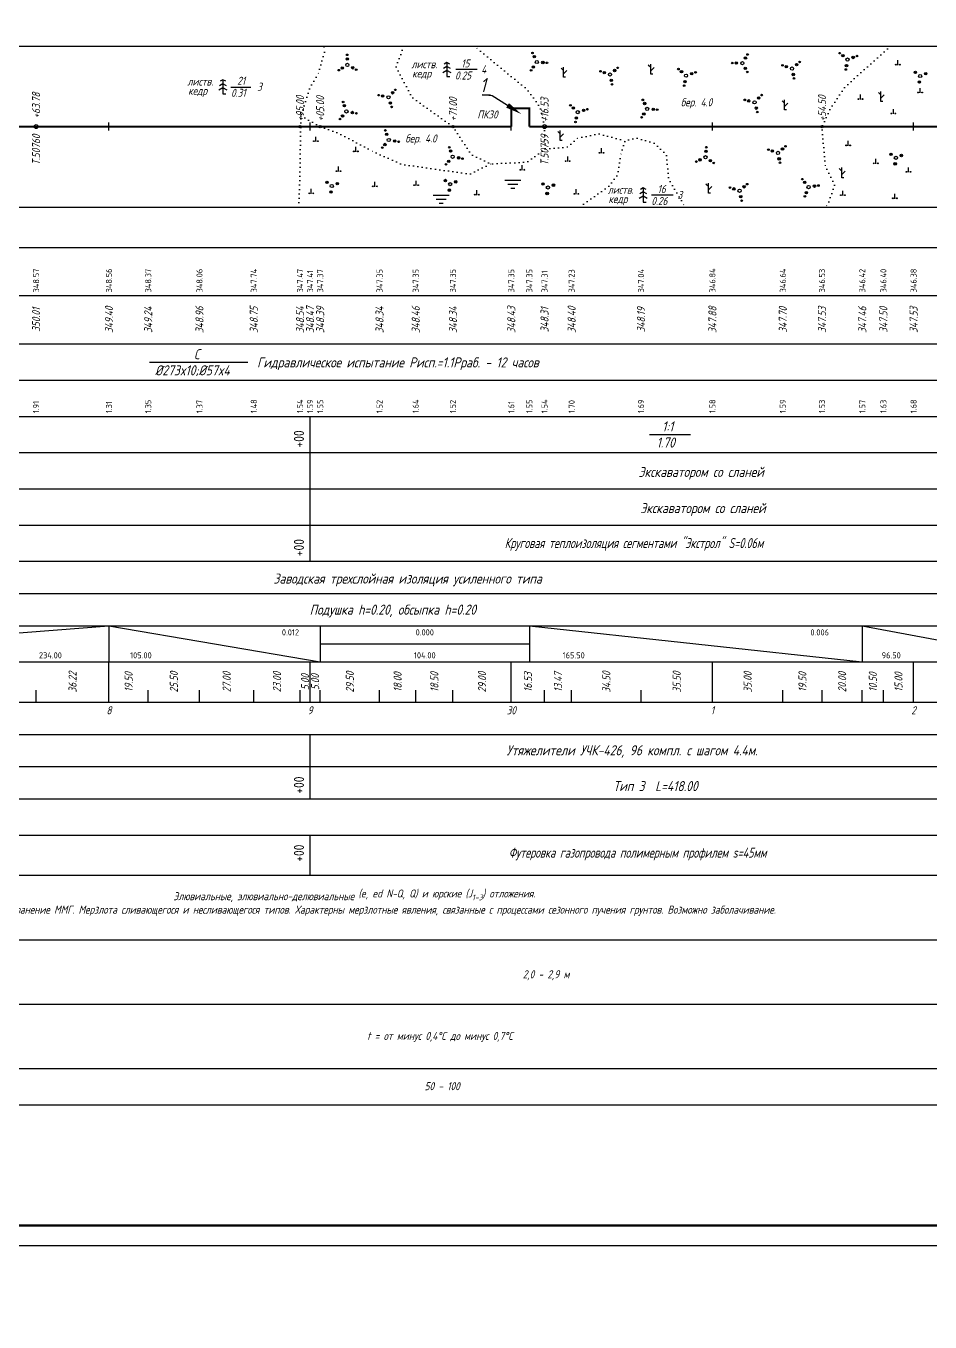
# Model space of a CAD drawing. Extents: x 0 to 1701, y -42 to 613.
# Drawn here: x 493.4 to 718.2, y 0 to 322 of the extents above; entities that cross this region are included whole.
import ezdxf
from ezdxf import colors
from ezdxf.entities.mleader import LeaderData, LeaderLine
from ezdxf.enums import TextEntityAlignment as Align
from ezdxf.math import Vec2, Vec3

# ---------------------------------------------------------------- set-up
doc = ezdxf.new("R2010")
doc.units = 0
doc.linetypes.add('ИИDot', pattern=[1, 0, -1])
doc.layers.add('ИИ_ОФОРМЛЕНИЕ_025', color=7, linetype='Continuous', lineweight=25)
doc.layers.add('ИИ_ПРОФИЛЬ_025', color=7, linetype='Continuous', lineweight=25)
doc.layers.add('Подвал', color=7, linetype='Continuous')
doc.layers.add('ТХ-Л', color=140, linetype='Continuous')
doc.styles.add('VNIPISIMPLEXCUR', font='simplex.shx', dxfattribs={"width": 0.8, "oblique": 15})

# ---------------------------------------------------------------- blocks, each defined once
blk = doc.blocks.new('ИИ15002')
at = {"linetype": 'Continuous', "lineweight": 25}
h = blk.add_hatch(color=0, dxfattribs=at)
edge = h.paths.add_edge_path()
edge.add_arc((0, 0), 0.3, 0, 360)
at = {"color": 0, "linetype": 'Continuous', "lineweight": 25}
blk.add_circle((0, 0), 0.3, dxfattribs=at)
at = {"color": 0, "linetype": 'Continuous', "style": 'VNIPISIMPLEXCUR', "oblique": 15, "width": 0.8}
blk.add_attdef('STATIONING', (1, 1.3), '', height=2, rotation=90, dxfattribs=at)
at = {"color": 7, "linetype": 'Continuous', "style": 'VNIPISIMPLEXCUR', "oblique": 15, "width": 0.8}
blk.add_attdef('HEIGHT', text='', height=2, dxfattribs=at).set_placement((0, -1.3), align=Align.TOP_CENTER)
blk = doc.blocks.new('ИИ03А2Х4')
at = {"color": 0, "linetype": 'Continuous', "lineweight": 25}
blk.add_lwpolyline([(0, 0), (0, 594), (1682, 594), (1682, 0)], close=True, dxfattribs=at)
at = {"color": 0, "linetype": 'Continuous', "lineweight": 50}
blk.add_lwpolyline([(20, 5), (20, 589), (1677, 589), (1677, 5)], close=True, dxfattribs=at)
at = {"color": 0, "linetype": 'Continuous', "style": 'VNIPISIMPLEXCUR', "oblique": 15, "width": 0.8, "flags": 8}
blk.add_attdef('FORMAT', text='', height=2.5, dxfattribs=at).set_placement((1677, 1.25), align=Align.RIGHT)
blk = doc.blocks.new('ИИ053672А')
at = {"color": 0, "linetype": 'Continuous'}
for points in [[(0.7, 3.1), (0, 3.5), (-0.7, 3.1)], [(0, 3.5), (0, 0), (0.7, 0)], [(1, 0.92), (0, 1.5), (-1, 0.92)], [(0.85, 2.01), (0, 2.5), (-0.85, 2.01)]]:
    blk.add_lwpolyline(points, dxfattribs=at)
at = {"color": 0, "linetype": 'Continuous', "style": 'VNIPISIMPLEXCUR', "oblique": 15, "width": 0.8}
blk.add_attdef('RACE1', text='', height=2, dxfattribs=at).set_placement((-2, 2.25), align=Align.RIGHT)
blk.add_attdef('HEIGHT', (2, 2.25), '', height=2, dxfattribs=at)
blk.add_attdef('RACE2', text='', height=2, dxfattribs=at).set_placement((-2, 1.25), align=Align.TOP_RIGHT)
blk.add_attdef('THICKNESS', text='', height=2, dxfattribs=at).set_placement((2, 1.25), align=Align.TOP_LEFT)
blk.add_attdef('DISTANCE', text='', height=2, dxfattribs=at).set_placement((8.5, 1.75), align=Align.MIDDLE_LEFT)
blk = doc.blocks.new('ИИ053951')
at = {"linetype": 'Continuous', "lineweight": 25}
h = blk.add_hatch(color=0, dxfattribs=at)
edge = h.paths.add_edge_path()
edge.add_arc((-1.4, 0.53), 0.3, 0, 360)
h = blk.add_hatch(color=0, dxfattribs=at)
edge = h.paths.add_edge_path()
edge.add_arc((1.16, 0.95), 0.3, 0, 360)
h = blk.add_hatch(color=0, dxfattribs=at)
edge = h.paths.add_edge_path()
edge.add_arc((0.24, -1.48), 0.3, 0, 360)
at = {"color": 0, "linetype": 'Continuous', "lineweight": 25}
for centre, radius in [((-1.4, 0.53), 0.3), ((0, 0), 0.4), ((1.16, 0.95), 0.3), ((0.24, -1.48), 0.3)]:
    blk.add_circle(centre, radius, dxfattribs=at)
blk = doc.blocks.new('ИИ053952')
at = {"linetype": 'Continuous', "lineweight": 25}
h = blk.add_hatch(color=0, dxfattribs=at)
edge = h.paths.add_edge_path()
edge.add_arc((-1.31, 2.13), 0.2, 0, 360)
h = blk.add_hatch(color=0, dxfattribs=at)
edge = h.paths.add_edge_path()
edge.add_arc((-0.79, 1.28), 0.3, 0, 360)
h = blk.add_hatch(color=0, dxfattribs=at)
edge = h.paths.add_edge_path()
edge.add_arc((1.5, 0.04), 0.3, 0, 360)
h = blk.add_hatch(color=0, dxfattribs=at)
edge = h.paths.add_edge_path()
edge.add_arc((2.5, 0.07), 0.2, 0, 360)
h = blk.add_hatch(color=0, dxfattribs=at)
edge = h.paths.add_edge_path()
edge.add_arc((-1.19, -2.2), 0.2, 0, 360)
h = blk.add_hatch(color=0, dxfattribs=at)
edge = h.paths.add_edge_path()
edge.add_arc((-0.71, -1.32), 0.3, 0, 360)
at = {"color": 0, "linetype": 'Continuous', "lineweight": 25}
for centre, radius in [((-1.31, 2.13), 0.2), ((-0.79, 1.28), 0.3), ((0, 0), 0.4), ((1.5, 0.04), 0.3), ((2.5, 0.07), 0.2), ((-1.19, -2.2), 0.2), ((-0.71, -1.32), 0.3)]:
    blk.add_circle(centre, radius, dxfattribs=at)
blk = doc.blocks.new('ИИ05407')
at = {"linetype": 'Continuous', "lineweight": 25}
h = blk.add_hatch(color=0, dxfattribs=at)
edge = h.paths.add_edge_path()
edge.add_arc((-0.5, 0.1), 0.1, 0, 360)
h = blk.add_hatch(color=0, dxfattribs=at)
edge = h.paths.add_edge_path()
edge.add_arc((0.5, 0.1), 0.1, 0, 360)
at = {"color": 0, "linetype": 'Continuous', "lineweight": 25}
blk.add_lwpolyline([(0, 0), (0, 1.2)], dxfattribs=at)
for centre in [(-0.5, 0.1), (0.5, 0.1)]:
    blk.add_circle(centre, 0.1, dxfattribs=at)
blk = doc.blocks.new('ИИ05383')
at = {"color": 0, "linetype": 'Continuous', "lineweight": 25}
for points in [[(0, 1.66), (-0.59, 2.25)], [(0.5, 0), (0, 0), (0, 2.5)], [(0, 0.83), (0.83, 1.66)]]:
    blk.add_lwpolyline(points, dxfattribs=at)
blk = doc.blocks.new('ИИ05468')
at = {"color": 0, "linetype": 'Continuous', "lineweight": 25}
for points in [[(-2, 1), (2, 1)], [(-1.25, 0), (1.25, 0)], [(-0.5, -1), (0.5, -1)]]:
    blk.add_lwpolyline(points, dxfattribs=at)

msp = doc.modelspace()

# ---------------------------------------------------------------- linework, layer by layer
at = {"layer": 'ИИ_ПРОФИЛЬ_025', "flags": 128}
for points in [[(114.065, 316.975), (1064.065, 316.975)], [(600.243, 311.225), (605.591, 311.225)], [(544.361, 306.801), (549.337, 306.801)], [(368.565, 296.975), (614.065, 296.975)], [(514.065, 295.975), (514.065, 297.975)], [(564.065, 295.975), (564.065, 297.975)], [(614.065, 295.975), (614.065, 297.975)], [(618.565, 296.975), (864.065, 296.975)], [(664.065, 295.975), (664.065, 297.975)], [(714.065, 295.975), (714.065, 297.975)], [(114.065, 276.975), (1064.065, 276.975)], [(648.952, 280.007), (654.301, 280.007)], [(114.065, 266.975), (1064.065, 266.975)], [(114.065, 254.975), (1064.065, 254.975)], [(114.065, 242.975), (1064.065, 242.975)], [(114.065, 233.975), (1064.065, 233.975)], [(114.065, 224.975), (1064.065, 224.975)], [(114.065, 215.975), (1064.065, 215.975)], [(114.065, 206.975), (1064.065, 206.975)], [(114.065, 197.975), (1064.065, 197.975)], [(114.065, 188.975), (1064.065, 188.975)], [(114.065, 180.975), (1064.065, 180.975)], [(114.065, 172.975), (1064.065, 172.975)], [(114.065, 163.975), (1064.065, 163.975)], [(514.065, 153.975), (514.065, 163.975)], [(564.065, 153.975), (564.065, 163.975)], [(614.065, 153.975), (614.065, 163.975)], [(664.065, 153.975), (664.065, 163.975)], [(714.065, 153.975), (714.065, 163.975)], [(495.955, 153.975), (495.955, 156.975)], [(523.815, 153.975), (523.815, 156.975)], [(536.565, 153.975), (536.565, 156.975)], [(550.065, 153.975), (550.065, 156.975)], [(561.565, 153.975), (561.565, 156.975)], [(566.565, 153.975), (566.565, 156.975)], [(581.315, 153.975), (581.315, 156.975)], [(590.315, 153.975), (590.315, 156.975)], [(599.565, 153.975), (599.565, 156.975)], [(622.33, 153.975), (622.33, 156.975)], [(629.065, 153.975), (629.065, 156.975)], [(646.315, 153.975), (646.315, 156.975)], [(681.565, 153.975), (681.565, 156.975)], [(691.315, 153.975), (691.315, 156.975)], [(701.315, 153.975), (701.315, 156.975)], [(706.565, 153.975), (706.565, 156.975)], [(114.065, 153.975), (1064.065, 153.975)], [(114.065, 145.975), (1064.065, 145.975)], [(114.065, 137.975), (1064.065, 137.975)], [(114.065, 129.975), (1064.065, 129.975)], [(114.065, 120.975), (1064.065, 120.975)], [(114.065, 110.975), (1064.065, 110.975)], [(114.065, 94.975), (1064.065, 94.975)], [(114.065, 78.975), (1064.065, 78.975)], [(114.065, 62.975), (1064.065, 62.975)], [(114.065, 53.975), (1064.065, 53.975)], [(114.065, 23.975), (1064.065, 23.975)]]:
    msp.add_lwpolyline(points, dxfattribs=at)
at = {"layer": 'ИИ_ПРОФИЛЬ_025', "linetype": 'ИИDot', "flags": 128}
for points in [[(561.248, 276.975), (561.519, 285.169), (561.783, 299.655), (563.955, 306.46), (566.082, 310.163), (567.72, 315.74), (567.498, 316.975)], [(587.34, 316.975), (585.448, 311.877), (589.358, 304.236), (599.565, 296.975), (604.149, 289.982), (608.955, 287.716), (617.971, 288.142), (622.523, 291.418), (622.327, 297.031), (621.21, 301.842), (617.989, 306.247), (613.979, 309.475), (606.274, 315.839), (604.857, 316.975)], [(708.372, 316.975), (697.059, 306.895), (693.471, 301.601), (691.315, 296.975), (692.061, 287.288), (694.471, 282.517), (692.727, 277.443), (691.597, 276.975)], [(561.783, 299.655), (566.565, 296.975), (571.353, 295.24), (579.537, 290.88), (586.746, 287.615), (603.777, 285.183), (608.955, 287.716)], [(622.523, 291.418), (627.995, 291.906), (630.517, 294.055), (633.38, 294.714), (635.846, 295.157), (642.304, 293.462)], [(631.218, 276.975), (631.62, 277.465), (638.232, 282.066), (640.485, 284.942), (641.333, 290.159), (642.304, 293.462), (645.238, 294.138), (649.487, 292.89), (652.599, 290.096), (653.186, 283.944), (656.836, 277.746), (657.386, 276.975)]]:
    msp.add_lwpolyline(points, dxfattribs=at)
at = {"layer": 'ИИ_ПРОФИЛЬ_025'}
for centre in [(495.955, 296.975), (622.33, 296.975)]:
    msp.add_circle(centre, 0.5, dxfattribs=at)
at = {"layer": 'Подвал'}
for p, q in [((397.065, 163.975), (514.065, 172.975)), ((514.065, 172.975), (514.065, 163.975)), ((514.065, 172.975), (514.065, 163.975)), ((514.065, 172.975), (566.565, 163.975)), ((566.565, 172.975), (566.565, 163.975)), ((566.565, 172.975), (566.565, 163.975)), ((618.565, 172.975), (618.565, 163.975)), ((618.565, 172.975), (618.565, 163.975)), ((618.565, 172.975), (701.315, 163.975)), ((701.315, 172.975), (701.315, 163.975)), ((701.315, 172.975), (701.315, 163.975)), ((701.315, 172.975), (749.565, 163.975)), ((566.565, 168.475), (618.565, 168.475))]:
    msp.add_line(p, q, dxfattribs=at)
at = {"layer": 'ТХ-Л', "const_width": 0.5}
for points in [[(614.065, 296.975), (614.065, 301.475), (618.565, 301.475), (618.565, 296.975)], [(368.565, 296.975), (614.065, 296.975)], [(618.565, 296.975), (864.065, 296.975)]]:
    msp.add_lwpolyline(points, dxfattribs=at)
at = {"layer": 'ТХ-Л'}
for points in [[(524.166, 238.409), (548.554, 238.409)], [(564.065, 215.975), (564.065, 224.975)], [(648.399, 220.474), (658.656, 220.474)], [(564.065, 188.975), (564.065, 215.975)], [(564.065, 129.975), (564.065, 145.975)], [(564.065, 110.975), (564.065, 120.975)]]:
    msp.add_lwpolyline(points, dxfattribs=at)

# ---------------------------------------------------------------- block references
at = {"layer": 'ИИ_ОФОРМЛЕНИЕ_025'}
msp.add_blockref('ИИ03А2Х4', (19.065, 18.975), dxfattribs=at)
at = {"layer": 'ИИ_ПРОФИЛЬ_025'}
for name, p, rotation in [('ИИ053952', (620.419, 313.011), 233.8230642849651), ('ИИ053952', (671.508, 312.723), 57.52363728092213), ('ИИ053952', (697.645, 313.612), 258.8254033685822), ('ИИ053952', (573.327, 312.291), 209.7388715151338), ('ИИ053952', (638.61, 309.91), 39.7150857189138), ('ИИ05383', (648.717, 310.01), 7.024483642144162e-05), ('ИИ053952', (657.51, 309.608), 137.4726811023024), ('ИИ053952', (683.859, 311.375), 39.7150857189138), ('ИИ05407', (710.165, 312.251), 7.024483642144162e-05), ('ИИ05383', (627.061, 309.248), 7.024483642144162e-05), ('ИИ053951', (715.701, 309.522), 343.629236911503), ('ИИ053952', (583.546, 304.247), 286.2269046061149), ('ИИ053952', (674.544, 302.994), 44.28500403537868), ('ИИ05407', (715.681, 305.33), 7.024483642144162e-05), ('ИИ053952', (573.097, 300.732), 227.9024750959413), ('ИИ053952', (630.597, 300.556), 15.28884196230198), ('ИИ053952', (647.851, 301.357), 114.48782481811), ('ИИ05383', (681.991, 301.131), 7.024483642144162e-05), ('ИИ05407', (700.842, 303.708), 7.024483642144162e-05), ('ИИ05383', (705.946, 303.202), 7.024483642144162e-05), ('ИИ05407', (709.037, 300.104), 7.024483642144162e-05), ('ИИ053952', (583.618, 293.651), 227.9024750959413), ('ИИ05407', (565.488, 293.257), 7.024483642144162e-05), ('ИИ05383', (626.249, 293.516), 7.024483642144162e-05), ('ИИ053952', (680.357, 290.43), 39.7150857189138), ('ИИ05407', (697.806, 292.197), 7.024483642144162e-05), ('ИИ05407', (575.438, 290.708), 7.024483642144162e-05), ('ИИ053952', (599.487, 289.48), 227.9024750959413), ('ИИ05407', (636.504, 290.372), 7.024483642144162e-05), ('ИИ053952', (662.342, 289.352), 323.6562853507105), ('ИИ053951', (709.673, 289.201), 343.629236911503), ('ИИ05407', (571.129, 285.819), 7.024483642144162e-05), ('ИИ05407', (616.809, 286.156), 7.024483642144162e-05), ('ИИ05407', (628.09, 288.3), 7.024483642144162e-05), ('ИИ05383', (696.2, 284.271), 7.024483642144162e-05), ('ИИ05407', (704.657, 287.752), 7.024483642144162e-05), ('ИИ05407', (712.778, 285.632), 7.024483642144162e-05), ('ИИ053951', (569.437, 282.21), 343.629236911503), ('ИИ05407', (590.414, 282.322), 7.024483642144162e-05), ('ИИ053951', (598.875, 282.664), 343.629236911503), ('ИИ05468', (614.456, 282.637), 7.024483642144162e-05), ('ИИ053951', (623.171, 281.833), 343.629236911503), ('ИИ053952', (670.82, 281.02), 39.7150857189138), ('ИИ053952', (687.957, 281.948), 126.999191620847), ('ИИ05407', (564.36, 280.295), 7.024483642144162e-05), ('ИИ05407', (580.181, 282.018), 7.024483642144162e-05), ('ИИ05407', (605.528, 279.958), 7.024483642144162e-05), ('ИИ05407', (630.23, 280.183), 7.024483642144162e-05), ('ИИ05383', (663.053, 280.456), 7.024483642144162e-05), ('ИИ05407', (696.462, 279.84), 7.024483642144162e-05), ('ИИ05407', (709.4, 279.063), 7.024483642144162e-05), ('ИИ05468', (596.633, 278.942), 7.024483642144162e-05)]:
    msp.add_blockref(name, p, dxfattribs=dict(at, rotation=rotation))
ref = msp.add_blockref('ИИ053672А', (598.088, 309.409), dxfattribs=dict(at, rotation=7.024483642780274e-05))
ref.add_attrib('RACE1', 'листв.', dxfattribs={"layer": '0', "color": 0, "linetype": 'Continuous', "height": 2, "rotation": 0.00007, "style": 'VNIPISIMPLEXCUR', "oblique": 15, "width": 0.8}).set_placement((595.647, 311.454), align=Align.RIGHT)
ref.add_attrib('RACE2', 'кедр', dxfattribs={"layer": '0', "color": 0, "linetype": 'Continuous', "height": 2, "rotation": 0.00007, "style": 'VNIPISIMPLEXCUR', "oblique": 15, "width": 0.8}).set_placement((594.144, 311.165), align=Align.TOP_RIGHT)
ref.add_attrib('HEIGHT', '15', (601.622, 311.651), dxfattribs={"layer": '0', "color": 0, "linetype": 'Continuous', "height": 2, "rotation": 0.00007, "style": 'VNIPISIMPLEXCUR', "oblique": 15, "width": 0.8})
ref.add_attrib('THICKNESS', '0.25', dxfattribs={"layer": '0', "color": 0, "linetype": 'Continuous', "height": 2, "rotation": 0.00007, "style": 'VNIPISIMPLEXCUR', "oblique": 15, "width": 0.8}).set_placement((600.088, 310.659), align=Align.TOP_LEFT)
ref.add_attrib('DISTANCE', '4', dxfattribs={"layer": '0', "color": 0, "linetype": 'Continuous', "height": 2, "rotation": 0.00007, "style": 'VNIPISIMPLEXCUR', "oblique": 15, "width": 0.8}).set_placement((606.588, 311.159), align=Align.MIDDLE_LEFT)
ref = msp.add_blockref('ИИ053672А', (542.406, 305.113), dxfattribs=dict(at, rotation=7.024483642780274e-05))
ref.add_attrib('RACE1', 'листв.', dxfattribs={"layer": '0', "color": 0, "linetype": 'Continuous', "height": 2, "rotation": 0.00007, "style": 'VNIPISIMPLEXCUR', "oblique": 15, "width": 0.8}).set_placement((539.965, 307.158), align=Align.RIGHT)
ref.add_attrib('RACE2', 'кедр', dxfattribs={"layer": '0', "color": 0, "linetype": 'Continuous', "height": 2, "rotation": 0.00007, "style": 'VNIPISIMPLEXCUR', "oblique": 15, "width": 0.8}).set_placement((538.462, 306.869), align=Align.TOP_RIGHT)
ref.add_attrib('HEIGHT', '21', (545.94, 307.355), dxfattribs={"layer": '0', "color": 0, "linetype": 'Continuous', "height": 2, "rotation": 0.00007, "style": 'VNIPISIMPLEXCUR', "oblique": 15, "width": 0.8})
ref.add_attrib('THICKNESS', '0.31', dxfattribs={"layer": '0', "color": 0, "linetype": 'Continuous', "height": 2, "rotation": 0.00007, "style": 'VNIPISIMPLEXCUR', "oblique": 15, "width": 0.8}).set_placement((544.406, 306.363), align=Align.TOP_LEFT)
ref.add_attrib('DISTANCE', '3', dxfattribs={"layer": '0', "color": 0, "linetype": 'Continuous', "height": 2, "rotation": 0.00007, "style": 'VNIPISIMPLEXCUR', "oblique": 15, "width": 0.8}).set_placement((550.906, 306.863), align=Align.MIDDLE_LEFT)
for p, values in [((561.565, 296.975), {'STATIONING': '+95.00'}), ((566.565, 296.975), {'STATIONING': '+05.00'}), ((599.565, 296.975), {'STATIONING': '+71.00'}), ((691.315, 296.975), {'STATIONING': '+54.50'})]:
    msp.add_blockref('ИИ15002', p, dxfattribs=at).add_auto_attribs(values)
ref = msp.add_blockref('ИИ053672А', (646.885, 278.222), dxfattribs=dict(at, rotation=7.024483642462218e-05))
ref.add_attrib('RACE1', 'листв.', dxfattribs={"layer": '0', "color": 0, "linetype": 'Continuous', "height": 2, "rotation": 0.00007, "style": 'VNIPISIMPLEXCUR', "oblique": 15, "width": 0.8}).set_placement((644.443, 280.267), align=Align.RIGHT)
ref.add_attrib('RACE2', 'кедр', dxfattribs={"layer": '0', "color": 0, "linetype": 'Continuous', "height": 2, "rotation": 0.00007, "style": 'VNIPISIMPLEXCUR', "oblique": 15, "width": 0.8}).set_placement((642.941, 279.979), align=Align.TOP_RIGHT)
ref.add_attrib('HEIGHT', '16', (650.419, 280.465), dxfattribs={"layer": '0', "color": 0, "linetype": 'Continuous', "height": 2, "rotation": 0.00007, "style": 'VNIPISIMPLEXCUR', "oblique": 15, "width": 0.8})
ref.add_attrib('THICKNESS', '0.26', dxfattribs={"layer": '0', "color": 0, "linetype": 'Continuous', "height": 2, "rotation": 0.00007, "style": 'VNIPISIMPLEXCUR', "oblique": 15, "width": 0.8}).set_placement((648.885, 279.472), align=Align.TOP_LEFT)
ref.add_attrib('DISTANCE', '3', dxfattribs={"layer": '0', "color": 0, "linetype": 'Continuous', "height": 2, "rotation": 0.00007, "style": 'VNIPISIMPLEXCUR', "oblique": 15, "width": 0.8}).set_placement((655.385, 279.972), align=Align.MIDDLE_LEFT)

# ---------------------------------------------------------------- texts
at = {"layer": 'ИИ_ПРОФИЛЬ_025', "style": 'VNIPISIMPLEXCUR', "oblique": 15, "width": 0.8}
for s, p in [('+63.78', (495.955, 298.975)), ('+16.53', (622.33, 298.093))]:
    msp.add_text(s, height=2, rotation=90, dxfattribs=at).set_placement(p, align=Align.MIDDLE_LEFT)
for p in [(656.21, 302.005), (587.727, 293.013)]:
    msp.add_text('бер. 4.0', height=2, rotation=0.00007, dxfattribs=at).set_placement(p)
for s, p in [('ПК30', (608.155, 298.975)), ('8', (514.065, 150.975)), ('9', (564.065, 150.975)), ('30', (614.065, 150.975)), ('1', (664.065, 150.975)), ('2', (714.065, 150.975))]:
    msp.add_text(s, height=2, dxfattribs=at).set_placement(p, align=Align.CENTER)
for s, p in [('Т.50760', (495.955, 294.975)), ('Т.50759', (622.33, 294.975))]:
    msp.add_text(s, height=2, rotation=90, dxfattribs=at).set_placement(p, align=Align.MIDDLE_RIGHT)
for s, p in [('350.01', (496.955, 248.975)), ('349.40', (515.065, 248.975)), ('349.24', (524.815, 248.975)), ('348.96', (537.565, 248.975)), ('348.75', (551.065, 248.975)), ('348.54', (562.565, 248.975)), ('348.47', (565.065, 248.975)), ('348.39', (567.565, 248.975)), ('348.34', (582.315, 248.975)), ('348.46', (591.315, 248.975)), ('348.34', (600.565, 248.975)), ('348.43', (615.065, 248.975)), ('348.31', (623.33, 248.975)), ('348.40', (630.065, 248.975)), ('348.19', (647.315, 248.975)), ('347.88', (665.065, 248.975)), ('347.70', (682.565, 248.975)), ('347.53', (692.315, 248.975)), ('347.46', (702.315, 248.975)), ('347.50', (707.565, 248.975)), ('347.53', (715.065, 248.975))]:
    msp.add_text(s, height=2, rotation=90, dxfattribs=at).set_placement(p, align=Align.CENTER)
for s, p in [('36.22', (505.01, 158.975)), ('19.50', (518.94, 158.975)), ('25.50', (530.19, 158.975)), ('27.00', (543.315, 158.975)), ('23.00', (555.815, 158.975)), ('5.00', (562.815, 158.975)), ('5.00', (565.315, 158.975)), ('29.50', (573.94, 158.975)), ('18.00', (585.815, 158.975)), ('18.50', (594.94, 158.975)), ('29.00', (606.815, 158.975)), ('16.53', (618.197, 158.975)), ('13.47', (625.697, 158.975)), ('34.50', (637.69, 158.975)), ('35.50', (655.19, 158.975)), ('35.00', (672.815, 158.975)), ('19.50', (686.44, 158.975)), ('20.00', (696.315, 158.975)), ('10.50', (703.94, 158.975)), ('15.00', (710.315, 158.975))]:
    msp.add_text(s, height=2, rotation=90, dxfattribs=at).set_placement(p, align=Align.MIDDLE_CENTER)
for s, p in [('2,0 - 2,9 м', (622.726, 87.394)), ('t = от минус 0,4%%DC до минус 0,7%%DC ', (596.878, 72.086)), ('50 - 100', (596.878, 59.596))]:
    msp.add_text(s, height=2, dxfattribs=at).set_placement(p, align=Align.TOP_CENTER)
at = {"layer": 'ИИ_ПРОФИЛЬ_025', "insert": (575.064, 106.79), "char_height": 2, "width": 270.03097, "attachment_point": 2, "style": 'VNIPISIMPLEXCUR'}
msp.add_mtext('Элювиальные, элювиально-делювиальные {\\A1;(e, ed N-Q, Q)} {\\A1;\\H1x;и \\H0.99998x;юрские (J\\H0.7x;\\S^ 1-3;\\H1.4286x;) отложения.\\P Сплошное распространение ММГ. Мерзлота сливающегося и несливающегося типов. Характерны мерзлотные явления, связанные с процессами сезонного пучения грунтов. Возможно заболачивание.}', dxfattribs=at)
at = {"layer": 'Подвал', "ltscale": 100, "char_height": 1.5, "attachment_point": 4, "rotation": 89.99998, "style": 'VNIPISIMPLEXCUR'}
for s, insert in [('\\W0.800;\\W0.8;\\Q0.0;348.57', (495.955, 255.775)), ('\\W0.800;\\W0.8;\\Q0.0;348.56', (514.065, 255.775)), ('\\W0.800;\\W0.8;\\Q0.0;348.37', (523.815, 255.775)), ('\\W0.800;\\W0.8;\\Q0.0;348.06', (536.565, 255.775)), ('\\W0.800;\\W0.8;\\Q0.0;347.74', (550.065, 255.775)), ('\\W0.800;\\W0.8;\\Q0.0;347.47', (561.565, 255.775)), ('\\W0.800;\\W0.8;\\Q0.0;347.41', (564.065, 255.775)), ('\\W0.800;\\W0.8;\\Q0.0;347.37', (566.565, 255.775)), ('\\W0.800;\\W0.8;\\Q0.0;347.35', (581.315, 255.775)), ('\\W0.800;\\W0.8;\\Q0.0;347.35', (590.315, 255.775)), ('\\W0.800;\\W0.8;\\Q0.0;347.35', (599.565, 255.775)), ('\\W0.800;\\W0.8;\\Q0.0;347.35', (614.065, 255.775)), ('\\W0.800;\\W0.8;\\Q0.0;347.35', (618.565, 255.775)), ('\\W0.800;\\W0.8;\\Q0.0;347.31', (622.33, 255.775)), ('\\W0.800;\\W0.8;\\Q0.0;347.23', (629.065, 255.775)), ('\\W0.800;\\W0.8;\\Q0.0;347.04', (646.315, 255.775)), ('\\W0.800;\\W0.8;\\Q0.0;346.84', (664.065, 255.775)), ('\\W0.800;\\W0.8;\\Q0.0;346.64', (681.565, 255.775)), ('\\W0.800;\\W0.8;\\Q0.0;346.53', (691.315, 255.775)), ('\\W0.800;\\W0.8;\\Q0.0;346.42', (701.315, 255.775)), ('\\W0.800;\\W0.8;\\Q0.0;346.40', (706.565, 255.775)), ('\\W0.800;\\W0.8;\\Q0.0;346.38', (714.065, 255.775)), ('\\W0.800;\\W0.8;\\Q0.0;1.91', (495.955, 225.775)), ('\\W0.800;\\W0.8;\\Q0.0;1.31', (514.065, 225.775)), ('\\W0.800;\\W0.8;\\Q0.0;1.35', (523.815, 225.775)), ('\\W0.800;\\W0.8;\\Q0.0;1.37', (536.565, 225.775)), ('\\W0.800;\\W0.8;\\Q0.0;1.48', (550.065, 225.775)), ('\\W0.800;\\W0.8;\\Q0.0;1.54', (561.565, 225.775)), ('\\W0.800;\\W0.8;\\Q0.0;1.59', (564.065, 225.775)), ('\\W0.800;\\W0.8;\\Q0.0;1.55', (566.565, 225.775)), ('\\W0.800;\\W0.8;\\Q0.0;1.52', (581.315, 225.775)), ('\\W0.800;\\W0.8;\\Q0.0;1.64', (590.315, 225.775)), ('\\W0.800;\\W0.8;\\Q0.0;1.52', (599.565, 225.775)), ('\\W0.800;\\W0.8;\\Q0.0;1.61', (614.065, 225.775)), ('\\W0.800;\\W0.8;\\Q0.0;1.55', (618.565, 225.775)), ('\\W0.800;\\W0.8;\\Q0.0;1.54', (622.33, 225.775)), ('\\W0.800;\\W0.8;\\Q0.0;1.70', (629.065, 225.775)), ('\\W0.800;\\W0.8;\\Q0.0;1.69', (646.315, 225.775)), ('\\W0.800;\\W0.8;\\Q0.0;1.58', (664.065, 225.775)), ('\\W0.800;\\W0.8;\\Q0.0;1.59', (681.565, 225.775)), ('\\W0.800;\\W0.8;\\Q0.0;1.53', (691.315, 225.775)), ('\\W0.800;\\W0.8;\\Q0.0;1.57', (701.315, 225.775)), ('\\W0.800;\\W0.8;\\Q0.0;1.63', (706.565, 225.775)), ('\\W0.800;\\W0.8;\\Q0.0;1.68', (714.065, 225.775))]:
    msp.add_mtext(s, dxfattribs=dict(at, insert=insert))
at = {"layer": 'Подвал', "ltscale": 100, "char_height": 1.5, "style": 'VNIPISIMPLEXCUR'}
for s, insert, attachment_point in [('\\W0.800;\\W0.8;\\Q0.0;0.012', (561.315, 172.075), 3), ('\\W0.800;\\W0.8;\\Q0.0;0.000', (592.565, 172.075), 2), ('\\W0.800;\\W0.8;\\Q0.0;0.006', (693.04, 172.075), 3), ('\\W0.800;\\W0.8;\\Q0.0;234.00', (502.365, 164.875), 9), ('\\W0.800;\\W0.8;\\Q0.0;105.00', (519.315, 164.875), 7), ('\\W0.800;\\W0.8;\\Q0.0;104.00', (592.565, 164.875), 8), ('\\W0.800;\\W0.8;\\Q0.0;165.50', (626.84, 164.875), 7), ('\\W0.800;\\W0.8;\\Q0.0;96.50', (706.14, 164.875), 7)]:
    msp.add_mtext(s, dxfattribs=dict(at, insert=insert, attachment_point=attachment_point))
at = {"layer": 'ТХ-Л', "style": 'VNIPISIMPLEXCUR', "oblique": 15}
for s, width, p in [('С', 0.8, (535.203, 239.177)), ('Гидравлическое испытание Рисп.=1.1Рраб. - 12 часов', 0.8, (550.877, 237.133)), ('%%C273x10;%%C57x4', 0.8, (525.51, 235.172)), ('1:1', 0.8, (651.57, 221.242)), ('1.70', 0.8, (650.179, 217.237)), ('Экскаватором со сланей', 0.8, (645.677, 209.941)), ('Экскаватором со сланей', 0.8, (646.122, 200.941)), ('Круговая теплоизоляция сегментами "Экстрол" S=0.06м ', 0.7, (612.422, 192.256)), ('Тип 3  L=418.00', 0.8, (639.422, 131.89))]:
    msp.add_text(s, height=2.5, dxfattribs=dict(at, width=width)).set_placement(p)
at = {"layer": 'ТХ-Л', "char_height": 2.5, "attachment_point": 8, "rotation": 89.672, "style": 'VNIPISIMPLEXCUR'}
for insert in [(562.53, 219.377), (562.53, 192.377), (562.53, 133.377), (562.53, 116.475)]:
    msp.add_mtext('{\\Q0;+00}', dxfattribs=dict(at, insert=insert))
at = {"layer": 'ТХ-Л', "char_height": 2.5, "width": 84.41854, "attachment_point": 1, "style": 'VNIPISIMPLEXCUR'}
for s, insert in [('Заводская трехслойная изоляция усиленного типа', (554.955, 185.943)), ('{\\Fsimplex|c204;Подушка h=0.20, обсыпка h=0.20}', (563.954, 178.226))]:
    msp.add_mtext(s, dxfattribs=dict(at, insert=insert))
at = {"layer": 'ТХ-Л', "char_height": 2.5, "attachment_point": 1, "style": 'VNIPISIMPLEXCUR'}
for s, width, insert in [('\\pi19.766;Утяжелители УЧК-426, 96 компл. с шагом 4.4м.', 118.1348, (593.133, 143.286)), ('\\pi17.792;{\\W0.7;Футеровка газопровода полимерным профилем s=45мм}', 113.07627, (595.635, 117.857))]:
    msp.add_mtext_dynamic_manual_height_columns(s, width=width, gutter_width=12.5, heights=[0], dxfattribs=dict(at, insert=insert))

# ---------------------------------------------------------------- leaders
at = {"layer": 'ТХ-Л', "ltscale": 100}
ml = msp.add_multileader_mtext('Standard', dxfattribs=at)
ml.set_content('1\\P', color=256, style='VNIPISIMPLEXCUR')
ml.set_leader_properties()
ml.build(insert=Vec2(0, 0))
ml.multileader.update_dxf_attribs({"leader_type": 0, "has_dogleg": 0, "text_left_attachment_type": 0, "text_right_attachment_type": 0, "dogleg_length": 0.36})
ctx = ml.context
ctx.base_point, ctx.char_height = Vec3(1565.024, 588.436), 3.5
ctx.left_attachment, ctx.right_attachment = 0, 0
notes = []
notes.append((ctx, [(0, (0, 0, 0), (0, 0), (1, 0), 1, [])]))
ctx.mtext.insert, ctx.mtext.flow_direction = Vec3(1567.024, 588.436), 5
at = {"layer": 'ТХ-Л', "linetype": 'Continuous', "ltscale": 100}
ml = msp.add_multileader_mtext('Standard', dxfattribs=at)
ml.set_content('1', color=256, style='VNIPISIMPLEXCUR')
ml.set_leader_properties()
ml.build(insert=Vec2(0, 0))
ml.multileader.update_dxf_attribs({"has_dogleg": 0, "text_left_attachment_type": 6, "text_right_attachment_type": 6, "dogleg_length": 1})
ctx = ml.context
ctx.base_point, ctx.char_height, ctx.landing_gap_size, ctx.plane_origin = Vec3(606.8, 304.836), 3.5, 0, Vec3(616.326, 298.66)
ctx.left_attachment, ctx.right_attachment, ctx.text_align_type = 6, 6, 2
notes.append((ctx, [(0, (1, 1, 0), (605.8, 304.836), (1, 0), 1, [(0, [(616.527, 300.1), (609.35, 304.636)], 0, [])])]))
ctx.mtext.insert, ctx.mtext.alignment, ctx.mtext.line_spacing_factor, ctx.mtext.flow_direction = Vec3(607.738, 309.036), 3, 0.908571, 5
for ctx, leaders in notes:
    for number, flags, end, landing, length, lines in leaders:
        leader = LeaderData()
        leader.index, (leader.has_last_leader_line, leader.has_dogleg_vector, leader.attachment_direction) = number, flags
        leader.last_leader_point, leader.dogleg_vector, leader.dogleg_length = Vec3(end), Vec3(landing), length
        for number, points, colour, breaks in lines:
            line = LeaderLine()
            line.index, line.vertices, line.color, line.breaks = number, Vec3.list(points), colors.encode_raw_color(colour), breaks
            leader.lines.append(line)
        ctx.leaders.append(leader)

doc.saveas('drawing.dxf')
